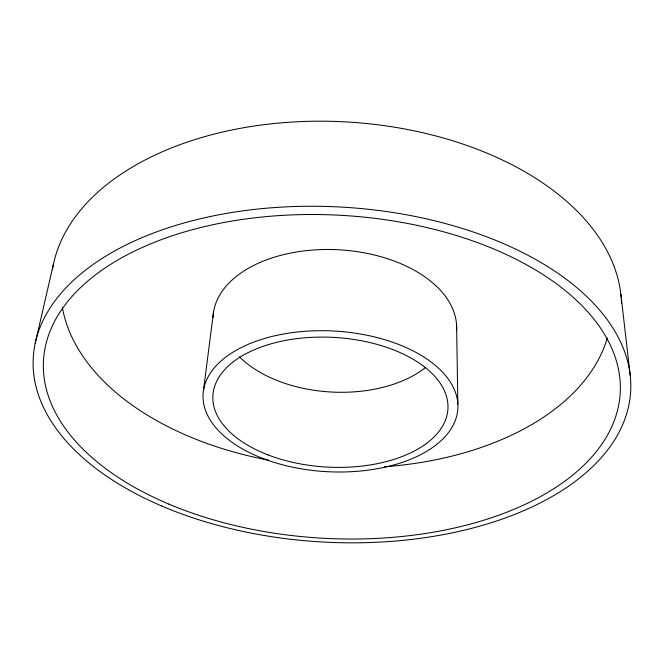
<?xml version="1.0" encoding="UTF-8"?>
<svg xmlns="http://www.w3.org/2000/svg" width="664" height="664" viewBox="0 0 664 664"><rect width="100%" height="100%" fill="white"/><g stroke="black" fill="none" stroke-linecap="round" stroke-linejoin="round"><path stroke-width="1" d="M203.475 390.341L213.517 312.163M35.233 343.122L53.527 263.766M620.898 294.509L630.227 375.45M456.591 325.352L457.861 404.177M52.414 269.65A285.528 174.956 3.2 0 1 342.865 121.753A285.528 174.956 3.2 0 1 621.189 297.505M621.338 299.497A285.528 174.956 3.2 0 1 621.521 303.465M607.253 338.208A275.684 168.722 3.2 0 1 384.556 466.767M268.613 460.177A275.684 168.722 3.2 0 1 62.416 307.656M213.019 317.425A121.944 73.646 3.2 0 1 338.607 249.772A121.944 73.646 3.2 0 1 456.55 330.647M425.607 367.466A112.515 67.911 3.2 0 1 239.314 356.701M161.452 505.91A299.182 167.726 3.2 0 0 629.779 399.96A299.182 167.726 3.2 0 0 204.645 217.759A299.182 167.726 3.2 0 0 161.452 505.91M168.847 504.101A288.832 161.717 3.2 0 0 619.504 400.209A288.832 161.717 3.2 0 0 207.151 226.001A288.832 161.717 3.2 0 0 168.847 504.101M262.189 458.218A127.596 70.409 3.2 0 0 457.811 409.24A127.596 70.409 3.2 0 0 271.385 336.606A127.596 70.409 3.2 0 0 262.189 458.218M268.073 454.923A117.719 64.923 3.2 0 0 447.926 409.09A117.719 64.923 3.2 0 0 275.22 342.707A117.719 64.923 3.2 0 0 268.073 454.923"/></g></svg>
